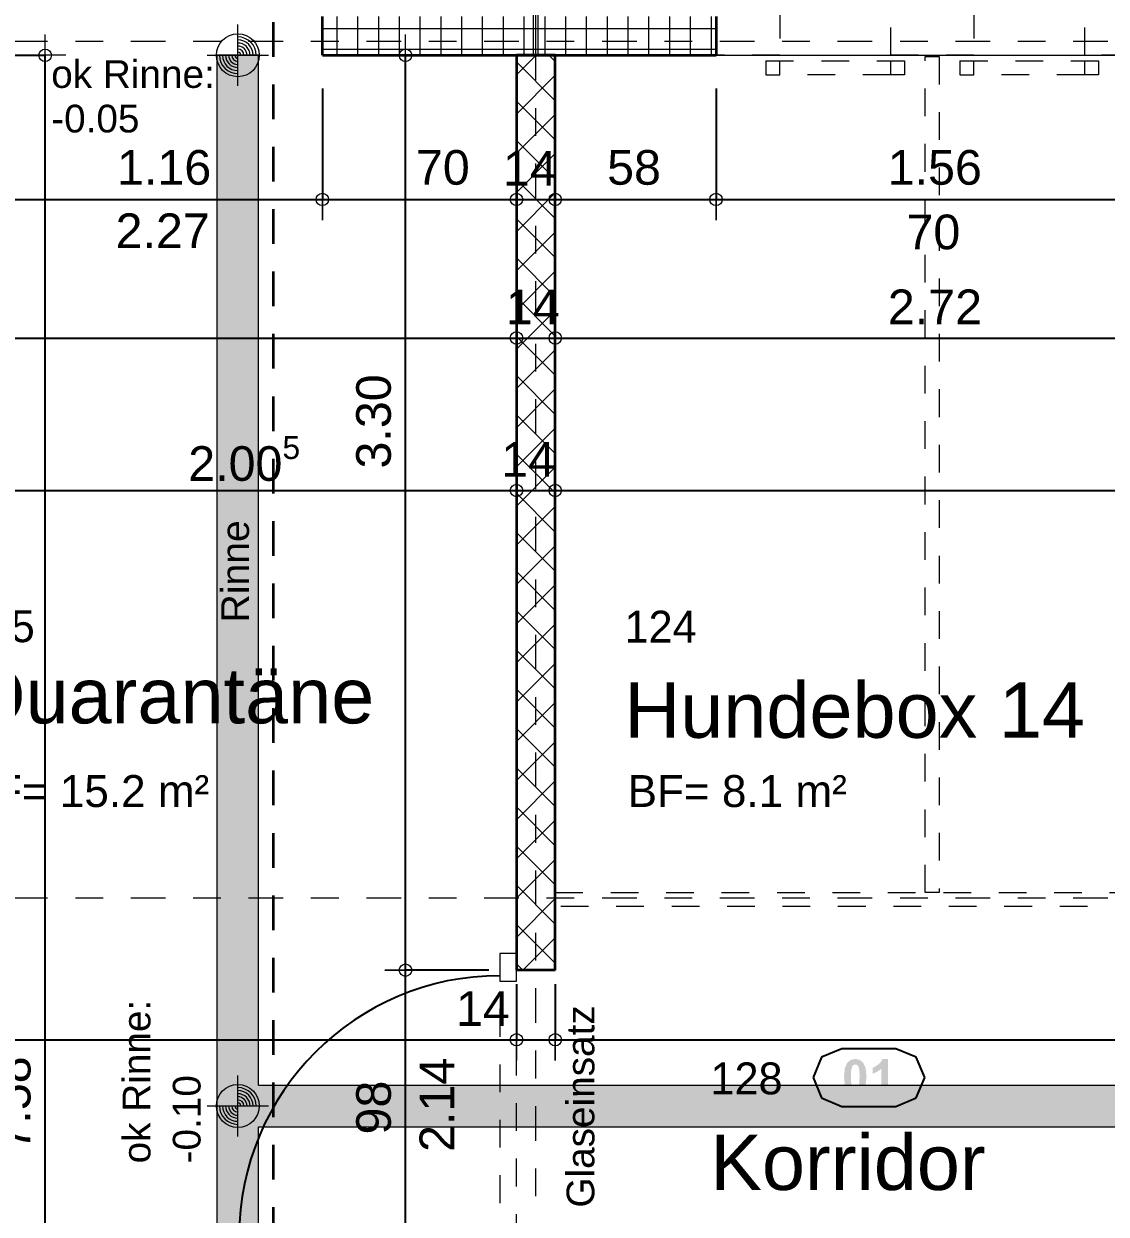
# Model space of a CAD drawing. Header units: metres. Extents: x -117 to -12, y 122 to 163.
# Drawn here: x -73.43 to -69.526, y 139.198 to 143.491 of the extents above; entities that cross this region are included whole.
import ezdxf

# ---------------------------------------------------------------- set-up
doc = ezdxf.new("R2010")
doc.units = ezdxf.units.M
doc.header["$PDMODE"] = 65
for name, pattern in [('AUSGEZOGEN', [0]), ('GETRENNT2_S10', [0.255, 0.125, -0.065, 0, -0.065]), ('PUNKT2_S9', [0.175, 0.075, -0.05, 0, -0.05]), ('STRICHLINIE2_S3', [0.125, 0.075, -0.05]), ('STRICHLINIE_S4', [0.165, 0.125, -0.04]), ('VERDECKT2_S2', [0.09, 0.05, -0.04])]:
    doc.linetypes.add(name, pattern=pattern)
doc.layers.add('XR$1$_3808', color=7, linetype='Continuous')
for name, color, linetype, lineweight in [('XR$1$Bauachsen_grob', 7, 'GETRENNT2_S10', 13), ('XR$1$Bauherr', 203, 'VERDECKT2_S2', 13), ('XR$1$Beton_verdeckt_vorne', 7, 'STRICHLINIE2_S3', 13), ('XR$1$Fensterbruestung', 7, 'AUSGEZOGEN', 25), ('XR$1$Fuellflaeche', 7, 'AUSGEZOGEN', 13), ('XR$1$Hilfskonstruktion', 5, 'VERDECKT2_S2', 13), ('XR$1$Raumbezeichnung', 7, 'AUSGEZOGEN', 18), ('XR$1$Sanitaer_Allgemein_HK', 5, 'VERDECKT2_S2', 25), ('XR$1$Sanitaer_Text', 250, 'AUSGEZOGEN', 18), ('XR$1$Schnittbegrenzung', 7, 'AUSGEZOGEN', 13), ('XR$1$Text_Koten', 7, 'AUSGEZOGEN', 25), ('XR$1$Text_Werkplan_Ausfuehrung', 7, 'AUSGEZOGEN', 25), ('XR$1$Tuerblatt', 7, 'AUSGEZOGEN', 18), ('XR$1$Wand_Beton_bewehrt', 7, 'AUSGEZOGEN', 35), ('XR$1$Wand_Fertigelement', 7, 'AUSGEZOGEN', 35), ('XR$1$Werkplan-_Ausfuehrungsmasse', 7, 'AUSGEZOGEN', 13)]:
    doc.layers.add(name, color=color, linetype=linetype, lineweight=lineweight)
doc.styles.add('ARIAL', font='ARIAL.TTF')
doc.dimstyles.new('_DIMSTYLE_10', dxfattribs={"dimtxt": 0.125, "dimasz": 0.15, "dimexe": 0, "dimexo": 0, "dimgap": 0.0625, "dimtad": 2, "dimdec": 1, "dimlfac": 100, "dimrnd": 0.5, "dimzin": 4, "dimdsep": 46, "dimtxsty": 'ARIAL', "dimblk1": 'ALL_ML_KREIS', "dimblk2": 'ALL_ML_KREIS', "dimsah": 1, "dimcen": 0, "dimclrd": 256, "dimclre": 256, "dimclrt": 256, "dimadec": 0, "dimazin": 0, "dimtfac": 1, "dimtdec": 0, "dimtix": 1, "dimtmove": 2, "dimatfit": 3, "dimfxl": 0, "dimtvp": 1.2, "dimtzin": 0, "dimlwd": 0, "dimlwe": -1, "dimarcsym": 0})
doc.dimstyles.new('_DIMSTYLE_11', dxfattribs={"dimtxt": 0.125, "dimasz": 0.15, "dimexe": 0, "dimexo": 0, "dimgap": 0.0625, "dimtad": 2, "dimdec": 3, "dimrnd": 0.005, "dimzin": 4, "dimdsep": 46, "dimtxsty": 'ARIAL', "dimblk1": 'ALL_ML_KREIS', "dimblk2": 'ALL_ML_KREIS', "dimsah": 1, "dimcen": 0, "dimclrd": 256, "dimclre": 256, "dimclrt": 256, "dimadec": 0, "dimazin": 0, "dimtfac": 1, "dimtdec": 0, "dimtix": 1, "dimtmove": 2, "dimatfit": 3, "dimfxl": 0, "dimtzin": 0, "dimlwd": 0, "dimlwe": -1, "dimarcsym": 0})
doc.dimstyles.new('_DIMSTYLE_12', dxfattribs={"dimtxt": 0.125, "dimasz": 0.15, "dimexe": 0, "dimexo": 0, "dimgap": 0.0625, "dimtad": 2, "dimrnd": 0.005, "dimzin": 4, "dimdsep": 46, "dimtxsty": 'ARIAL', "dimblk1": 'ALL_ML_KREIS', "dimblk2": 'ALL_ML_KREIS', "dimsah": 1, "dimcen": 0, "dimclrd": 256, "dimclre": 256, "dimclrt": 256, "dimadec": 0, "dimazin": 0, "dimtfac": 1, "dimtdec": 0, "dimtix": 1, "dimtmove": 2, "dimatfit": 3, "dimfxl": 0, "dimtzin": 0, "dimlwd": 0, "dimlwe": -1, "dimarcsym": 0})
doc.dimstyles.new('_DIMSTYLE_14', dxfattribs={"dimtxt": 0.125, "dimasz": 0.15, "dimexe": 0, "dimexo": 0, "dimgap": 0.0625, "dimtad": 2, "dimdec": 1, "dimlfac": 100, "dimrnd": 0.5, "dimzin": 4, "dimdsep": 46, "dimtxsty": 'ARIAL', "dimblk1": 'ALL_ML_KREIS', "dimblk2": 'ALL_ML_KREIS', "dimsah": 1, "dimcen": 0, "dimclrd": 256, "dimclre": 256, "dimclrt": 256, "dimadec": 0, "dimazin": 0, "dimtfac": 1, "dimtdec": 0, "dimtix": 1, "dimtmove": 2, "dimatfit": 3, "dimfxl": 0, "dimtzin": 0, "dimlwd": 0, "dimlwe": -1, "dimarcsym": 0})
doc.dimstyles.new('_DIMSTYLE_7', dxfattribs={"dimtxt": 0.125, "dimasz": 0.15, "dimexe": 0, "dimexo": 0, "dimgap": 0.0625, "dimtad": 2, "dimrnd": 0.005, "dimzin": 4, "dimdsep": 46, "dimtxsty": 'ARIAL', "dimblk1": 'ALL_ML_KREIS', "dimblk2": 'ALL_ML_KREIS', "dimsah": 1, "dimcen": 0, "dimclrd": 256, "dimclre": 256, "dimclrt": 256, "dimadec": 0, "dimazin": 0, "dimtfac": 1, "dimtdec": 0, "dimtix": 1, "dimtmove": 2, "dimatfit": 3, "dimfxl": 0, "dimtzin": 0, "dimlwd": 0, "dimlwe": -1, "dimarcsym": 0})

# ---------------------------------------------------------------- blocks, each defined once
blk = doc.blocks.new('NSY154')
at = {"color": 0, "linetype": 'ByBlock', "lineweight": -2}
for p, q in [((0, -0.0375), (0, 0.0375)), ((0, -0.0263), (0, 0.0263)), ((-0.0375, 0), (0.0375, 0)), ((-0.0262, 0), (0.0263, 0))]:
    blk.add_line(p, q, dxfattribs=at)
blk.add_circle((0, 0), 0.0263, dxfattribs=at)
for radius, start, end in [(0.0225, 0, 90), (0.0188, 0, 90), (0.015, 0, 90), (0.0225, 180, 270), (0.0188, 180, 270), (0.015, 180, 270), (0.0113, 180, 270), (0.0075, 180, 270), (0.00375, 180, 270), (0.0113, 0, 90), (0.0075, 0, 90), (0.00375, 0, 90)]:
    blk.add_arc((0, 0), radius, start, end, dxfattribs=at)
blk = doc.blocks.new('COMPLEXOBJECT_11')
at = {"layer": 'XR$1$Bauherr'}
for p, q in [((-70.7531, 143.358), (-70.2531, 143.358)), ((-70.7531, 143.358), (-70.7531, 143.308)), ((-70.7031, 143.308), (-70.7031, 143.358)), ((-70.3031, 143.308), (-70.3031, 143.358)), ((-70.2531, 143.358), (-70.2531, 143.308)), ((-70.0531, 143.358), (-69.5531, 143.358)), ((-70.0531, 143.358), (-70.0531, 143.308)), ((-70.0031, 143.308), (-70.0031, 143.358)), ((-69.6031, 143.308), (-69.6031, 143.358)), ((-69.5531, 143.358), (-69.5531, 143.308)), ((-70.7531, 143.308), (-70.7031, 143.308)), ((-70.3031, 143.308), (-70.7031, 143.308)), ((-70.2531, 143.308), (-70.3031, 143.308)), ((-70.0531, 143.308), (-70.0031, 143.308)), ((-69.6031, 143.308), (-70.0031, 143.308)), ((-69.5531, 143.308), (-69.6031, 143.308))]:
    blk.add_line(p, q, dxfattribs=at)
blk = doc.blocks.new('ALL_ML_KREIS')
at = {"color": 0, "linetype": 'ByBlock', "lineweight": -2}
for p, q in [((0, -0.5), (0, 0.5)), ((-1, 0), (0.5, 0))]:
    blk.add_line(p, q, dxfattribs=at)
blk.add_circle((0, 0), 0.15, dxfattribs=at)
blk = doc.blocks.new('*D36')
at = {"layer": 'DEFPOINTS'}
for p in [(-73.5131, 143.378), (-73.5131, 135.798), (-73.3531, 135.798)]:
    blk.add_point(p, dxfattribs=at)
at = {"layer": 'XR$1$Werkplan-_Ausfuehrungsmasse', "lineweight": -2}
for p, q in [((-73.4731, 143.378), (-73.3531, 143.378)), ((-73.3531, 135.798), (-73.3531, 143.378)), ((-73.4631, 135.798), (-73.3531, 135.798))]:
    blk.add_line(p, q, dxfattribs=at)
at = {"layer": 'XR$1$Werkplan-_Ausfuehrungsmasse', "xscale": 0.15, "yscale": 0.15, "zscale": 0.15}
for p, rotation in [((-73.3531, 143.378), 90), ((-73.3531, 135.798), 270)]:
    blk.add_blockref('ALL_ML_KREIS', p, dxfattribs=dict(at, rotation=rotation))
at = {"layer": 'XR$1$Werkplan-_Ausfuehrungsmasse', "insert": (-73.4677, 139.597), "char_height": 0.125, "width": 0.5, "attachment_point": 5, "rotation": 90, "style": 'ARIAL'}
blk.add_mtext('\\A1;{\\A1;{7.58\\H0.082500;\\S^ ;}}', dxfattribs=at)
blk = doc.blocks.new('*D160')
at = {"layer": 'DEFPOINTS'}
for p in [(-71.6531, 140.078), (-72.0531, 139.098), (-71.6531, 139.098)]:
    blk.add_point(p, dxfattribs=at)
at = {"layer": 'XR$1$Werkplan-_Ausfuehrungsmasse', "lineweight": -2}
for p, q in [((-71.7531, 140.078), (-72.0531, 140.078)), ((-72.0531, 139.098), (-72.0531, 140.078)), ((-71.7531, 139.098), (-72.0531, 139.098))]:
    blk.add_line(p, q, dxfattribs=at)
at = {"layer": 'XR$1$Werkplan-_Ausfuehrungsmasse', "xscale": 0.15, "yscale": 0.15, "zscale": 0.15}
for p, rotation in [((-72.0531, 140.078), 90), ((-72.0531, 139.098), 270)]:
    blk.add_blockref('ALL_ML_KREIS', p, dxfattribs=dict(at, rotation=rotation))
at = {"layer": 'XR$1$Werkplan-_Ausfuehrungsmasse', "insert": (-72.0026, 139.4223), "char_height": 0.125, "width": 0.00625, "attachment_point": 1, "rotation": 90, "line_spacing_factor": 0.60241, "style": 'ARIAL'}
blk.add_mtext('\\A1;{2.14\\H0.082500;\\S^ ;}', dxfattribs=at)
at = {"layer": 'XR$1$Werkplan-_Ausfuehrungsmasse', "insert": (-72.1677, 139.5823), "char_height": 0.125, "width": 0.5, "attachment_point": 5, "rotation": 90, "style": 'ARIAL'}
blk.add_mtext('\\A1;{\\A1;{98\\H0.082500;\\S^ ;}}', dxfattribs=at)
blk = doc.blocks.new('*D161')
at = {"layer": 'DEFPOINTS'}
for p in [(-71.6531, 143.378), (-72.0531, 140.078), (-71.6531, 140.078)]:
    blk.add_point(p, dxfattribs=at)
at = {"layer": 'XR$1$Werkplan-_Ausfuehrungsmasse', "lineweight": -2}
for p, q in [((-72.0531, 143.378), (-72.0531, 143.378)), ((-72.0531, 140.078), (-72.0531, 143.378)), ((-71.7531, 140.078), (-72.0531, 140.078))]:
    blk.add_line(p, q, dxfattribs=at)
at = {"layer": 'XR$1$Werkplan-_Ausfuehrungsmasse', "xscale": 0.15, "yscale": 0.15, "zscale": 0.15}
for p, rotation in [((-72.0531, 143.378), 90), ((-72.0531, 140.078), 270)]:
    blk.add_blockref('ALL_ML_KREIS', p, dxfattribs=dict(at, rotation=rotation))
at = {"layer": 'XR$1$Werkplan-_Ausfuehrungsmasse', "insert": (-72.1678, 142.0573), "char_height": 0.125, "width": 0.5, "attachment_point": 5, "rotation": 90, "style": 'ARIAL'}
blk.add_mtext('\\A1;{\\A1;{3.30\\H0.082500;\\S^ ;}}', dxfattribs=at)
blk = doc.blocks.new('*D179')
at = {"layer": 'DEFPOINTS'}
for p in [(-71.6531, 143.378), (-73.6606, 141.808), (-73.6606, 140.408)]:
    blk.add_point(p, dxfattribs=at)
at = {"layer": 'XR$1$Werkplan-_Ausfuehrungsmasse', "lineweight": -2}
for p, q in [((-71.6531, 142.258), (-71.6531, 141.808)), ((-73.6606, 140.558), (-73.6606, 141.808)), ((-73.6606, 141.808), (-71.6531, 141.808))]:
    blk.add_line(p, q, dxfattribs=at)
at = {"layer": 'XR$1$Werkplan-_Ausfuehrungsmasse', "xscale": 0.15, "yscale": 0.15, "zscale": 0.15, "rotation": 180}
blk.add_blockref('ALL_ML_KREIS', (-73.6606, 141.808), dxfattribs=at)
at = {"layer": 'XR$1$Werkplan-_Ausfuehrungsmasse', "xscale": 0.15, "yscale": 0.15, "zscale": 0.15}
blk.add_blockref('ALL_ML_KREIS', (-71.6531, 141.808), dxfattribs=at)
at = {"layer": 'XR$1$Werkplan-_Ausfuehrungsmasse', "insert": (-72.6351, 141.9227), "char_height": 0.125, "width": 0.625, "attachment_point": 5, "style": 'ARIAL'}
blk.add_mtext('\\A1;{\\A1;{2.00\\H0.082500;\\S5^ ;}}', dxfattribs=at)
blk = doc.blocks.new('*D180')
at = {"layer": 'DEFPOINTS'}
for p in [(-71.6531, 143.378), (-71.6531, 141.808), (-71.5131, 140.078)]:
    blk.add_point(p, dxfattribs=at)
at = {"layer": 'XR$1$Werkplan-_Ausfuehrungsmasse', "lineweight": -2}
for p, q in [((-71.6531, 142.258), (-71.6531, 141.808)), ((-71.6531, 141.808), (-71.5131, 141.808)), ((-71.5131, 141.7671), (-71.5131, 141.808))]:
    blk.add_line(p, q, dxfattribs=at)
at = {"layer": 'XR$1$Werkplan-_Ausfuehrungsmasse', "xscale": 0.15, "yscale": 0.15, "zscale": 0.15, "rotation": 180}
blk.add_blockref('ALL_ML_KREIS', (-71.6531, 141.808), dxfattribs=at)
at = {"layer": 'XR$1$Werkplan-_Ausfuehrungsmasse', "xscale": 0.15, "yscale": 0.15, "zscale": 0.15}
blk.add_blockref('ALL_ML_KREIS', (-71.5131, 141.808), dxfattribs=at)
at = {"layer": 'XR$1$Werkplan-_Ausfuehrungsmasse', "insert": (-71.611, 141.9205), "char_height": 0.125, "width": 0.5, "attachment_point": 5, "style": 'ARIAL'}
blk.add_mtext('\\A1;{\\A1;{14\\H0.082500;\\S^ ;}}', dxfattribs=at)
blk = doc.blocks.new('*D181')
at = {"layer": 'DEFPOINTS'}
for p in [(-71.5131, 141.808), (-71.5131, 140.078), (-60.2131, 140.078)]:
    blk.add_point(p, dxfattribs=at)
at = {"layer": 'XR$1$Werkplan-_Ausfuehrungsmasse', "lineweight": -2}
for p, q in [((-71.5131, 141.7671), (-71.5131, 141.808)), ((-71.5131, 141.808), (-60.2131, 141.808)), ((-60.2131, 141.808), (-60.2131, 141.808))]:
    blk.add_line(p, q, dxfattribs=at)
at = {"layer": 'XR$1$Werkplan-_Ausfuehrungsmasse', "xscale": 0.15, "yscale": 0.15, "zscale": 0.15, "rotation": 180}
blk.add_blockref('ALL_ML_KREIS', (-71.5131, 141.808), dxfattribs=at)
at = {"layer": 'XR$1$Werkplan-_Ausfuehrungsmasse', "xscale": 0.15, "yscale": 0.15, "zscale": 0.15}
blk.add_blockref('ALL_ML_KREIS', (-60.2131, 141.808), dxfattribs=at)
at = {"layer": 'XR$1$Werkplan-_Ausfuehrungsmasse', "insert": (-65.4687, 141.9228), "char_height": 0.125, "width": 0.625, "attachment_point": 5, "style": 'ARIAL'}
blk.add_mtext('\\A1;{\\A1;{11.30\\H0.082500;\\S^ ;}}', dxfattribs=at)
blk = doc.blocks.new('COMPLEXOBJECT_16')
at = {"layer": 'XR$1$Beton_verdeckt_vorne'}
for p, q in [((-70.7031, 143.738), (-70.7031, 143.378)), ((-70.3031, 143.378), (-70.3031, 143.738)), ((-70.0031, 143.738), (-70.0031, 143.378)), ((-69.6031, 143.378), (-69.6031, 143.738)), ((-72.3531, 143.658), (-72.3531, 143.378)), ((-70.7031, 143.378), (-72.3531, 143.378)), ((-70.0031, 143.378), (-70.3031, 143.378)), ((-67.8431, 143.378), (-69.6031, 143.378))]:
    blk.add_line(p, q, dxfattribs=at)
blk = doc.blocks.new('COMPLEXOBJECT_18')
at = {"layer": 'XR$1$Bauherr'}
for p, q in [((-70.1781, 143.373), (-70.1281, 143.373)), ((-70.1781, 140.358), (-70.1781, 143.373)), ((-70.1281, 143.373), (-70.1281, 140.358)), ((-71.5131, 140.358), (-68.7931, 140.358)), ((-71.5131, 140.308), (-71.5131, 140.358)), ((-70.1281, 140.358), (-70.1781, 140.358)), ((-68.7931, 140.308), (-71.5131, 140.308))]:
    blk.add_line(p, q, dxfattribs=at)
blk = doc.blocks.new('*D305')
at = {"layer": 'DEFPOINTS'}
for p in [(-76.6906, 143.378), (-71.6531, 143.378), (-76.6906, 142.358)]:
    blk.add_point(p, dxfattribs=at)
at = {"layer": 'XR$1$Werkplan-_Ausfuehrungsmasse', "lineweight": -2}
for p, q in [((-76.6906, 142.758), (-76.6906, 142.358)), ((-71.6531, 142.758), (-71.6531, 142.358)), ((-76.6906, 142.358), (-71.6531, 142.358))]:
    blk.add_line(p, q, dxfattribs=at)
at = {"layer": 'XR$1$Werkplan-_Ausfuehrungsmasse', "xscale": 0.15, "yscale": 0.15, "zscale": 0.15, "rotation": 180}
blk.add_blockref('ALL_ML_KREIS', (-76.6906, 142.358), dxfattribs=at)
at = {"layer": 'XR$1$Werkplan-_Ausfuehrungsmasse', "xscale": 0.15, "yscale": 0.15, "zscale": 0.15}
blk.add_blockref('ALL_ML_KREIS', (-71.6531, 142.358), dxfattribs=at)
at = {"layer": 'XR$1$Werkplan-_Ausfuehrungsmasse', "insert": (-74.2401, 142.4728), "char_height": 0.125, "width": 0.625, "attachment_point": 5, "style": 'ARIAL'}
blk.add_mtext('\\A1;{\\A1;{5.03\\H0.082500;\\S5^ ;}}', dxfattribs=at)
blk = doc.blocks.new('*D306')
at = {"layer": 'DEFPOINTS'}
for p in [(-71.6531, 143.378), (-71.5131, 143.358), (-71.6531, 142.358)]:
    blk.add_point(p, dxfattribs=at)
at = {"layer": 'XR$1$Werkplan-_Ausfuehrungsmasse', "lineweight": -2}
for p, q in [((-71.6531, 142.758), (-71.6531, 142.358)), ((-71.5131, 142.758), (-71.5131, 142.358)), ((-71.6531, 142.358), (-71.5131, 142.358))]:
    blk.add_line(p, q, dxfattribs=at)
at = {"layer": 'XR$1$Werkplan-_Ausfuehrungsmasse', "xscale": 0.15, "yscale": 0.15, "zscale": 0.15, "rotation": 180}
blk.add_blockref('ALL_ML_KREIS', (-71.6531, 142.358), dxfattribs=at)
at = {"layer": 'XR$1$Werkplan-_Ausfuehrungsmasse', "xscale": 0.15, "yscale": 0.15, "zscale": 0.15}
blk.add_blockref('ALL_ML_KREIS', (-71.5131, 142.358), dxfattribs=at)
at = {"layer": 'XR$1$Werkplan-_Ausfuehrungsmasse', "insert": (-71.5939, 142.4705), "char_height": 0.125, "width": 0.5, "attachment_point": 5, "style": 'ARIAL'}
blk.add_mtext('\\A1;{\\A1;{14\\H0.082500;\\S^ ;}}', dxfattribs=at)
blk = doc.blocks.new('*D307')
at = {"layer": 'DEFPOINTS'}
for p in [(-71.5131, 143.358), (-68.7931, 143.358), (-71.5131, 142.358)]:
    blk.add_point(p, dxfattribs=at)
at = {"layer": 'XR$1$Werkplan-_Ausfuehrungsmasse', "lineweight": -2}
for p, q in [((-71.5131, 142.758), (-71.5131, 142.358)), ((-68.7931, 142.758), (-68.7931, 142.358)), ((-71.5131, 142.358), (-68.7931, 142.358))]:
    blk.add_line(p, q, dxfattribs=at)
at = {"layer": 'XR$1$Werkplan-_Ausfuehrungsmasse', "xscale": 0.15, "yscale": 0.15, "zscale": 0.15, "rotation": 180}
blk.add_blockref('ALL_ML_KREIS', (-71.5131, 142.358), dxfattribs=at)
at = {"layer": 'XR$1$Werkplan-_Ausfuehrungsmasse', "xscale": 0.15, "yscale": 0.15, "zscale": 0.15}
blk.add_blockref('ALL_ML_KREIS', (-68.7931, 142.358), dxfattribs=at)
at = {"layer": 'XR$1$Werkplan-_Ausfuehrungsmasse', "insert": (-70.1434, 142.4705), "char_height": 0.125, "width": 0.5, "attachment_point": 5, "style": 'ARIAL'}
blk.add_mtext('\\A1;{\\A1;{2.72\\H0.082500;\\S^ ;}}', dxfattribs=at)
blk = doc.blocks.new('*D356')
at = {"layer": 'DEFPOINTS'}
for p in [(-73.5131, 143.378), (-72.3531, 143.378), (-73.5131, 142.858)]:
    blk.add_point(p, dxfattribs=at)
at = {"layer": 'XR$1$Werkplan-_Ausfuehrungsmasse', "lineweight": -2}
for p, q in [((-73.5131, 143.258), (-73.5131, 142.858)), ((-72.3531, 143.258), (-72.3531, 142.858)), ((-73.5131, 142.858), (-72.3531, 142.858))]:
    blk.add_line(p, q, dxfattribs=at)
at = {"layer": 'XR$1$Werkplan-_Ausfuehrungsmasse', "xscale": 0.15, "yscale": 0.15, "zscale": 0.15, "rotation": 180}
blk.add_blockref('ALL_ML_KREIS', (-73.5131, 142.858), dxfattribs=at)
at = {"layer": 'XR$1$Werkplan-_Ausfuehrungsmasse', "xscale": 0.15, "yscale": 0.15, "zscale": 0.15}
blk.add_blockref('ALL_ML_KREIS', (-72.3531, 142.858), dxfattribs=at)
at = {"layer": 'XR$1$Werkplan-_Ausfuehrungsmasse', "insert": (-72.924, 142.9727), "char_height": 0.125, "width": 0.5, "attachment_point": 5, "style": 'ARIAL'}
blk.add_mtext('\\A1;{\\A1;{1.16\\H0.082500;\\S^ ;}}', dxfattribs=at)
at = {"layer": 'XR$1$Werkplan-_Ausfuehrungsmasse', "insert": (-73.0991, 142.8075), "char_height": 0.125, "width": 0.00625, "attachment_point": 1, "line_spacing_factor": 0.60241, "style": 'ARIAL'}
blk.add_mtext('\\A1;{2.27\\H0.082500;\\S^ ;}', dxfattribs=at)
blk = doc.blocks.new('*D357')
at = {"layer": 'DEFPOINTS'}
for p in [(-72.3531, 143.378), (-71.6531, 143.378), (-72.3531, 142.858)]:
    blk.add_point(p, dxfattribs=at)
at = {"layer": 'XR$1$Werkplan-_Ausfuehrungsmasse', "lineweight": -2}
for p, q in [((-72.3531, 143.258), (-72.3531, 142.858)), ((-71.6531, 143.258), (-71.6531, 142.858)), ((-72.3531, 142.858), (-71.6531, 142.858))]:
    blk.add_line(p, q, dxfattribs=at)
at = {"layer": 'XR$1$Werkplan-_Ausfuehrungsmasse', "xscale": 0.15, "yscale": 0.15, "zscale": 0.15, "rotation": 180}
blk.add_blockref('ALL_ML_KREIS', (-72.3531, 142.858), dxfattribs=at)
at = {"layer": 'XR$1$Werkplan-_Ausfuehrungsmasse', "xscale": 0.15, "yscale": 0.15, "zscale": 0.15}
blk.add_blockref('ALL_ML_KREIS', (-71.6531, 142.858), dxfattribs=at)
at = {"layer": 'XR$1$Werkplan-_Ausfuehrungsmasse', "insert": (-71.9186, 142.9727), "char_height": 0.125, "width": 0.5, "attachment_point": 5, "style": 'ARIAL'}
blk.add_mtext('\\A1;{\\A1;{70\\H0.082500;\\S^ ;}}', dxfattribs=at)
blk = doc.blocks.new('*D358')
at = {"layer": 'DEFPOINTS'}
for p in [(-71.6531, 143.378), (-71.5131, 143.358), (-71.6531, 142.858)]:
    blk.add_point(p, dxfattribs=at)
at = {"layer": 'XR$1$Werkplan-_Ausfuehrungsmasse', "lineweight": -2}
for p, q in [((-71.6531, 143.258), (-71.6531, 142.858)), ((-71.5131, 143.258), (-71.5131, 142.858)), ((-71.6531, 142.858), (-71.5131, 142.858))]:
    blk.add_line(p, q, dxfattribs=at)
at = {"layer": 'XR$1$Werkplan-_Ausfuehrungsmasse', "xscale": 0.15, "yscale": 0.15, "zscale": 0.15, "rotation": 180}
blk.add_blockref('ALL_ML_KREIS', (-71.6531, 142.858), dxfattribs=at)
at = {"layer": 'XR$1$Werkplan-_Ausfuehrungsmasse', "xscale": 0.15, "yscale": 0.15, "zscale": 0.15}
blk.add_blockref('ALL_ML_KREIS', (-71.5131, 142.858), dxfattribs=at)
at = {"layer": 'XR$1$Werkplan-_Ausfuehrungsmasse', "insert": (-71.6047, 142.9705), "char_height": 0.125, "width": 0.5, "attachment_point": 5, "style": 'ARIAL'}
blk.add_mtext('\\A1;{\\A1;{14\\H0.082500;\\S^ ;}}', dxfattribs=at)
blk = doc.blocks.new('*D359')
at = {"layer": 'DEFPOINTS'}
for p in [(-71.5131, 143.358), (-70.9331, 143.358), (-71.5131, 142.858)]:
    blk.add_point(p, dxfattribs=at)
at = {"layer": 'XR$1$Werkplan-_Ausfuehrungsmasse', "lineweight": -2}
for p, q in [((-71.5131, 143.258), (-71.5131, 142.858)), ((-70.9331, 143.258), (-70.9331, 142.858)), ((-71.5131, 142.858), (-70.9331, 142.858))]:
    blk.add_line(p, q, dxfattribs=at)
at = {"layer": 'XR$1$Werkplan-_Ausfuehrungsmasse', "xscale": 0.15, "yscale": 0.15, "zscale": 0.15, "rotation": 180}
blk.add_blockref('ALL_ML_KREIS', (-71.5131, 142.858), dxfattribs=at)
at = {"layer": 'XR$1$Werkplan-_Ausfuehrungsmasse', "xscale": 0.15, "yscale": 0.15, "zscale": 0.15}
blk.add_blockref('ALL_ML_KREIS', (-70.9331, 142.858), dxfattribs=at)
at = {"layer": 'XR$1$Werkplan-_Ausfuehrungsmasse', "insert": (-71.2289, 142.9727), "char_height": 0.125, "width": 0.5, "attachment_point": 5, "style": 'ARIAL'}
blk.add_mtext('\\A1;{\\A1;{58\\H0.082500;\\S^ ;}}', dxfattribs=at)
blk = doc.blocks.new('*D360')
at = {"layer": 'DEFPOINTS'}
for p in [(-70.9331, 143.358), (-69.3731, 143.358), (-70.9331, 142.858)]:
    blk.add_point(p, dxfattribs=at)
at = {"layer": 'XR$1$Werkplan-_Ausfuehrungsmasse', "lineweight": -2}
for p, q in [((-70.9331, 143.258), (-70.9331, 142.858)), ((-69.3731, 143.258), (-69.3731, 142.858)), ((-70.9331, 142.858), (-69.3731, 142.858))]:
    blk.add_line(p, q, dxfattribs=at)
at = {"layer": 'XR$1$Werkplan-_Ausfuehrungsmasse', "xscale": 0.15, "yscale": 0.15, "zscale": 0.15, "rotation": 180}
blk.add_blockref('ALL_ML_KREIS', (-70.9331, 142.858), dxfattribs=at)
at = {"layer": 'XR$1$Werkplan-_Ausfuehrungsmasse', "xscale": 0.15, "yscale": 0.15, "zscale": 0.15}
blk.add_blockref('ALL_ML_KREIS', (-69.3731, 142.858), dxfattribs=at)
at = {"layer": 'XR$1$Werkplan-_Ausfuehrungsmasse', "insert": (-70.144, 142.9727), "char_height": 0.125, "width": 0.5, "attachment_point": 5, "style": 'ARIAL'}
blk.add_mtext('\\A1;{\\A1;{1.56\\H0.082500;\\S^ ;}}', dxfattribs=at)
at = {"layer": 'XR$1$Werkplan-_Ausfuehrungsmasse', "insert": (-70.2461, 142.8033), "char_height": 0.125, "width": 0.00625, "attachment_point": 1, "line_spacing_factor": 0.60241, "style": 'ARIAL'}
blk.add_mtext('\\A1;{70\\H0.082500;\\S^ ;}', dxfattribs=at)
blk = doc.blocks.new('COMPLEXOBJECT_20')
at = {"layer": 'XR$1$Bauachsen_grob', "color": 8}
for p, q in [((-71.5831, 126.7126), (-71.5831, 153.848)), ((-14.2693, 143.428), (-86.2481, 143.428)), ((-14.2693, 140.338), (-86.2481, 140.338))]:
    blk.add_line(p, q, dxfattribs=at)
blk = doc.blocks.new('Tür_2_$F2')
at = {"layer": 'XR$1$_3808', "color": 7, "linetype": 'AUSGEZOGEN', "lineweight": -3}
blk.add_line((0.08, 0.06), (0.08, 1), dxfattribs=at)
at = {"layer": 'XR$1$_3808', "color": 7, "linetype": 'AUSGEZOGEN', "lineweight": 13}
for points in [[(0, 0), (0.1, 0), (0.1, 0.06), (0, 0.06), (0, 0)], [(1, 0), (1.1, 0), (1.1, 0.06), (1, 0.06), (1, 0)]]:
    blk.add_lwpolyline(points, close=True, dxfattribs=at)
at = {"layer": 'XR$1$_3808', "color": 7, "linetype": 'AUSGEZOGEN', "lineweight": -3}
blk.add_arc((0.08, 0.06), 0.94, 0, 90, dxfattribs=at)
blk = doc.blocks.new('COMPLEXOBJECT_35')
at = {"layer": 'XR$1$Schnittbegrenzung', "color": 12, "linetype": 'STRICHLINIE_S4', "lineweight": 35}
blk.add_line((-72.5305, 155.4226), (-72.5305, 124.692), dxfattribs=at)
blk = doc.blocks.new('*D933')
at = {"layer": 'DEFPOINTS'}
for p in [(-76.7306, 140.268), (-71.6531, 140.078), (-76.7306, 139.8269)]:
    blk.add_point(p, dxfattribs=at)
at = {"layer": 'XR$1$Werkplan-_Ausfuehrungsmasse', "lineweight": -2}
for p, q in [((-76.7306, 140.0269), (-76.7306, 139.8269)), ((-71.6531, 140.0269), (-71.6531, 139.8269)), ((-76.7306, 139.8269), (-71.6531, 139.8269))]:
    blk.add_line(p, q, dxfattribs=at)
at = {"layer": 'XR$1$Werkplan-_Ausfuehrungsmasse', "xscale": 0.15, "yscale": 0.15, "zscale": 0.15, "rotation": 180}
blk.add_blockref('ALL_ML_KREIS', (-76.7306, 139.8269), dxfattribs=at)
at = {"layer": 'XR$1$Werkplan-_Ausfuehrungsmasse', "xscale": 0.15, "yscale": 0.15, "zscale": 0.15}
blk.add_blockref('ALL_ML_KREIS', (-71.6531, 139.8269), dxfattribs=at)
at = {"layer": 'XR$1$Werkplan-_Ausfuehrungsmasse', "insert": (-74.3301, 139.9415), "char_height": 0.125, "width": 0.625, "attachment_point": 5, "style": 'ARIAL'}
blk.add_mtext('\\A1;{\\A1;{5.07\\H0.082500;\\S5^ ;}}', dxfattribs=at)
blk = doc.blocks.new('*D934')
at = {"layer": 'DEFPOINTS'}
for p in [(-71.6531, 140.078), (-71.5131, 140.078), (-71.6531, 139.8269)]:
    blk.add_point(p, dxfattribs=at)
at = {"layer": 'XR$1$Werkplan-_Ausfuehrungsmasse', "lineweight": -2}
for p, q in [((-71.6531, 140.0269), (-71.6531, 139.8269)), ((-71.5131, 140.0269), (-71.5131, 139.8269)), ((-71.6531, 139.8269), (-71.5131, 139.8269))]:
    blk.add_line(p, q, dxfattribs=at)
at = {"layer": 'XR$1$Werkplan-_Ausfuehrungsmasse', "xscale": 0.15, "yscale": 0.15, "zscale": 0.15, "rotation": 180}
blk.add_blockref('ALL_ML_KREIS', (-71.6531, 139.8269), dxfattribs=at)
at = {"layer": 'XR$1$Werkplan-_Ausfuehrungsmasse', "xscale": 0.15, "yscale": 0.15, "zscale": 0.15}
blk.add_blockref('ALL_ML_KREIS', (-71.5131, 139.8269), dxfattribs=at)
at = {"layer": 'XR$1$Werkplan-_Ausfuehrungsmasse', "insert": (-71.7739, 139.9394), "char_height": 0.125, "width": 0.5, "attachment_point": 5, "style": 'ARIAL'}
blk.add_mtext('\\A1;{\\A1;{14\\H0.082500;\\S^ ;}}', dxfattribs=at)
blk = doc.blocks.new('*D935')
at = {"layer": 'DEFPOINTS'}
for p in [(-65.9381, 140.308), (-71.5131, 140.078), (-71.5131, 139.8269)]:
    blk.add_point(p, dxfattribs=at)
at = {"layer": 'XR$1$Werkplan-_Ausfuehrungsmasse', "lineweight": -2}
for p, q in [((-71.5131, 140.0269), (-71.5131, 139.8269)), ((-65.9381, 140.0269), (-65.9381, 139.8269)), ((-71.5131, 139.8269), (-65.9381, 139.8269))]:
    blk.add_line(p, q, dxfattribs=at)
at = {"layer": 'XR$1$Werkplan-_Ausfuehrungsmasse', "xscale": 0.15, "yscale": 0.15, "zscale": 0.15, "rotation": 180}
blk.add_blockref('ALL_ML_KREIS', (-71.5131, 139.8269), dxfattribs=at)
at = {"layer": 'XR$1$Werkplan-_Ausfuehrungsmasse', "xscale": 0.15, "yscale": 0.15, "zscale": 0.15}
blk.add_blockref('ALL_ML_KREIS', (-65.9381, 139.8269), dxfattribs=at)
at = {"layer": 'XR$1$Werkplan-_Ausfuehrungsmasse', "insert": (-68.7038, 139.9415), "char_height": 0.125, "width": 0.625, "attachment_point": 5, "style": 'ARIAL'}
blk.add_mtext('\\A1;{\\A1;{5.57\\H0.082500;\\S5^ ;}}', dxfattribs=at)

msp = doc.modelspace()

# ---------------------------------------------------------------- hatches: boundary and pattern name
at = {"layer": 'XR$1$Fuellflaeche', "linetype": 'AUSGEZOGEN', "lineweight": 200}
for points in [[(-72.7331, 143.378), (-72.7331, 135.798), (-72.5831, 135.798), (-72.5831, 143.378)], [(-72.5831, 139.663), (-72.5831, 139.513), (-31.4681, 139.513), (-31.4681, 139.663)]]:
    msp.add_hatch(color=255, dxfattribs=at).paths.add_polyline_path(points)
at = {"layer": 'XR$1$Text_Werkplan_Ausfuehrung'}
h = msp.add_hatch(color=55, dxfattribs=at)
h.paths.add_polyline_path([(-70.4308, 139.7576), (-70.4469, 139.7544), (-70.4591, 139.7448), (-70.4683, 139.7243), (-70.4714, 139.694), (-70.4686, 139.6635), (-70.4602, 139.644), (-70.4473, 139.6335), (-70.4308, 139.63), (-70.4146, 139.6332), (-70.4025, 139.6428), (-70.3933, 139.6633), (-70.3902, 139.6937), (-70.3932, 139.7242), (-70.4024, 139.7446), (-70.4146, 139.7543)])
h.paths.add_polyline_path([(-70.4349, 139.737), (-70.4308, 139.7376), (-70.4267, 139.737), (-70.4231, 139.7349), (-70.42, 139.7308), (-70.4175, 139.7239), (-70.4158, 139.7123), (-70.4152, 139.6937), (-70.4159, 139.675), (-70.4177, 139.6626), (-70.42, 139.6565), (-70.423, 139.6527), (-70.4267, 139.6506), (-70.4308, 139.6499), (-70.4349, 139.6506), (-70.4385, 139.6526), (-70.4416, 139.6567), (-70.4441, 139.6636), (-70.4458, 139.6752), (-70.4463, 139.6937), (-70.4457, 139.7125), (-70.4438, 139.725), (-70.4416, 139.731), (-70.4385, 139.7349)], flags=16)
msp.add_hatch(color=55, dxfattribs=at).paths.add_polyline_path([(-70.3128, 139.6321), (-70.3128, 139.7576), (-70.3323, 139.7576), (-70.3381, 139.7469), (-70.3474, 139.7376), (-70.358, 139.7304), (-70.3678, 139.7259), (-70.3678, 139.7042), (-70.3511, 139.7117), (-70.3368, 139.7224), (-70.3368, 139.6321)])
at = {"layer": 'XR$1$Wand_Beton_bewehrt', "lineweight": 13}
h = msp.add_hatch(dxfattribs=at)
h.set_pattern_fill('SCHRAFFUR_3', color=256, scale=0.05, style=0, pattern_type=2)
h.set_pattern_definition([(45, (0, 0), (-0.07071068, 0.07071068), []), (135, (0, 0), (-0.07071068, -0.07071068), [])])
h.paths.add_polyline_path([(-71.6531, 143.378), (-71.6531, 140.078), (-71.5131, 140.078), (-71.5131, 143.378)], flags=0)
at = {"layer": 'XR$1$Wand_Fertigelement', "lineweight": 13}
h = msp.add_hatch(dxfattribs=at)
h.set_pattern_fill('SCHRAFFUR_7', color=256, scale=0.05, style=0, pattern_type=2)
h.set_pattern_definition([(0, (0, 0), (0, 0.075), []), (90, (0, 0), (-0.075, 5e-18), [])])
h.paths.add_polyline_path([(-72.3531, 143.518), (-72.3531, 143.378), (-70.9331, 143.378), (-70.9331, 143.518)], flags=0)

# ---------------------------------------------------------------- linework, layer by layer
at = {"layer": 'XR$1$Fensterbruestung', "color": 7, "linetype": 'AUSGEZOGEN', "lineweight": 13}
msp.add_line((-70.9331, 143.378), (-69.3731, 143.378), dxfattribs=at)
at = {"layer": 'XR$1$Hilfskonstruktion', "color": 30, "linetype": 'AUSGEZOGEN', "lineweight": 13}
for p, q in [((-71.5911, 143.378), (-71.5911, 143.738)), ((-71.5831, 143.378), (-71.5831, 143.738)), ((-71.5751, 143.378), (-71.5751, 143.738))]:
    msp.add_line(p, q, dxfattribs=at)
at = {"layer": 'XR$1$Sanitaer_Allgemein_HK', "color": 7, "linetype": 'AUSGEZOGEN', "lineweight": 13}
for p, q in [((-72.7331, 135.798), (-72.7331, 143.378)), ((-72.5831, 143.378), (-72.7331, 143.378)), ((-72.5831, 139.663), (-72.5831, 143.378)), ((-72.5831, 139.663), (-31.4681, 139.663)), ((-72.5831, 135.798), (-72.5831, 139.513)), ((-72.5831, 139.513), (-31.4681, 139.513))]:
    msp.add_line(p, q, dxfattribs=at)
at = {"layer": 'XR$1$Text_Werkplan_Ausfuehrung', "color": 54}
for p, q in [((-70.5524, 139.7641), (-70.5829, 139.6904)), ((-70.4787, 139.7946), (-70.5524, 139.7641)), ((-70.2845, 139.7946), (-70.4787, 139.7946)), ((-70.2108, 139.7641), (-70.2845, 139.7946)), ((-70.1803, 139.6904), (-70.2108, 139.7641)), ((-70.5829, 139.6904), (-70.5524, 139.6168)), ((-70.2108, 139.6168), (-70.1803, 139.6904)), ((-70.5524, 139.6168), (-70.4787, 139.5863)), ((-70.2845, 139.5863), (-70.2108, 139.6168)), ((-70.4787, 139.5863), (-70.2845, 139.5863))]:
    msp.add_line(p, q, dxfattribs=at)
at = {"layer": 'XR$1$Wand_Beton_bewehrt'}
for p, q in [((-71.6531, 143.378), (-71.6531, 140.078)), ((-71.5131, 143.378), (-71.6531, 143.378)), ((-71.5131, 140.358), (-71.5131, 143.378)), ((-71.5131, 140.308), (-71.5131, 140.358)), ((-71.5131, 140.078), (-71.5131, 140.308)), ((-71.5131, 140.078), (-71.6531, 140.078))]:
    msp.add_line(p, q, dxfattribs=at)
at = {"layer": 'XR$1$Wand_Beton_bewehrt', "color": 5, "linetype": 'PUNKT2_S9', "lineweight": 13}
for p, q in [((-71.7131, 140.138), (-71.7131, 139.038)), ((-71.6531, 140.138), (-71.7131, 140.138)), ((-71.6531, 140.078), (-71.6531, 140.138)), ((-71.6531, 139.098), (-71.6531, 140.078))]:
    msp.add_line(p, q, dxfattribs=at)
at = {"layer": 'XR$1$Wand_Fertigelement'}
for p, q in [((-72.3531, 143.378), (-72.3531, 143.518)), ((-70.9331, 143.518), (-70.9331, 143.378)), ((-72.3531, 143.378), (-71.6531, 143.378)), ((-71.6531, 143.378), (-71.5131, 143.378)), ((-71.5131, 143.378), (-70.9331, 143.378))]:
    msp.add_line(p, q, dxfattribs=at)

# ---------------------------------------------------------------- block references
at = {"layer": 'XR$1$Bauachsen_grob', "color": 8, "linetype": 'AUSGEZOGEN', "lineweight": 13}
msp.add_blockref('COMPLEXOBJECT_20', (0, 0), dxfattribs=at)
at = {"layer": 'XR$1$Bauherr'}
for name in ['COMPLEXOBJECT_18', 'COMPLEXOBJECT_11']:
    msp.add_blockref(name, (0, 0), dxfattribs=at)
at = {"layer": 'XR$1$Beton_verdeckt_vorne'}
msp.add_blockref('COMPLEXOBJECT_16', (0, 0), dxfattribs=at)
at = {"layer": 'XR$1$Schnittbegrenzung', "color": 12, "linetype": 'AUSGEZOGEN', "lineweight": 35}
msp.add_blockref('COMPLEXOBJECT_35', (0, 0), dxfattribs=at)
at = {"layer": 'XR$1$Text_Koten', "color": 24, "lineweight": 13, "xscale": 2.943799775405901, "yscale": 2.943799775405901, "zscale": 2.943799775405901}
for p in [(-72.6581, 143.378), (-72.6581, 139.588)]:
    msp.add_blockref('NSY154', p, dxfattribs=at)
at = {"layer": 'XR$1$Tuerblatt', "color": 7, "linetype": 'AUSGEZOGEN', "lineweight": 13, "rotation": 90}
msp.add_blockref('Tür_2_$F2', (-71.6531, 139.038), dxfattribs=at)

# ---------------------------------------------------------------- texts
at = {"layer": 'XR$1$Raumbezeichnung', "style": 'ARIAL'}
for s, insert, char_height, width, attachment_point in [('\\W0.97;125', (-73.6506, 141.2594), 0.115, 0.326087, 7), ('\\W0.97;124', (-71.2631, 141.2594), 0.115, 0.326087, 7), ('\\W1.00;Quarantäne', (-73.6414, 140.9131), 0.2, 1.583749, 7), ('\\W1.00;Hundebox\\~14', (-71.264, 140.9131), 0.2, 1.773008, 7), ('\\W0.99;BF=\\~15.2\\~m²', (-73.6406, 140.7815), 0.115, 0.946262, 1), ('\\W0.99;BF=\\~8.1\\~m²', (-71.2521, 140.7815), 0.115, 0.856055, 1), ('\\W0.97;128', (-70.9531, 139.6284), 0.115, 0.326087, 7), ('\\W1.00;Korridor', (-70.9539, 139.2821), 0.2, 1.100422, 7)]:
    msp.add_mtext(s, dxfattribs=dict(at, insert=insert, char_height=char_height, width=width, attachment_point=attachment_point))
at = {"layer": 'XR$1$Sanitaer_Text', "color": 7, "insert": (-72.6164, 141.3321), "char_height": 0.1, "width": 0.418638, "attachment_point": 7, "rotation": 90, "style": 'ARIAL'}
msp.add_mtext('\\W1.01;Rinne', dxfattribs=at)
at = {"layer": 'XR$1$Text_Koten', "color": 7, "lineweight": 13, "insert": (-73.3313, 143.3603), "char_height": 0.1, "width": 0.681807, "attachment_point": 1, "line_spacing_factor": 0.963855, "style": 'ARIAL'}
msp.add_mtext('{\\fArial|i0|b0;\\H0.100000;\\W1.000000;\\C7;ok Rinne: }\\P{\\fArial|i0|b0;\\H0.100000;\\W1.000000;\\C7;-0.05}\\P', dxfattribs=at)
at = {"layer": 'XR$1$Text_Koten', "color": 7, "lineweight": 13, "insert": (-73.0734, 139.3809), "char_height": 0.1, "width": 0.643522, "attachment_point": 1, "rotation": 90, "line_spacing_factor": 1.084337, "style": 'ARIAL'}
msp.add_mtext('{\\fArial|i0|b0;\\H0.100000;\\W1.000000;\\C7;ok Rinne:}\\P{\\fArial|i0|b0;\\H0.100000;\\W1.000000;\\C7;-0.10}\\P', dxfattribs=at)
at = {"layer": 'XR$1$Text_Werkplan_Ausfuehrung', "color": 7, "linetype": 'AUSGEZOGEN', "lineweight": 13, "insert": (-71.3706, 139.2214), "char_height": 0.1, "width": 0.783514, "attachment_point": 7, "rotation": 90, "style": 'ARIAL'}
msp.add_mtext('\\W1.00;Glaseinsatz', dxfattribs=at)

# ---------------------------------------------------------------- dimensions: what is measured, and where the dimension line sits
at = {"layer": 'XR$1$Werkplan-_Ausfuehrungsmasse'}
for base, p1, p2, dimstyle, picture, middle in [((-73.3531, 143.378), (-73.4631, 135.798), (-73.4731, 143.378), '_DIMSTYLE_7', '*D36', (-73.4677, 139.597)), ((-72.0531, 143.378), (-71.7531, 140.078), (-72.0531, 143.378), '_DIMSTYLE_12', '*D161', (-72.1678, 142.0573))]:
    dim = msp.add_linear_dim(base=base, p1=p1, p2=p2, angle=90, dimstyle=dimstyle, override={"dimpost": '<>', "dimclrd": 256, "dimclre": 256, "dimclrt": 256, "dimlwd": 0, "dimlwe": 65535}, dxfattribs=at)
    dim.commit()
    dim.dimension.update_dxf_attribs({"geometry": picture, "text_midpoint": middle, "dimtype": 160})
for base, p1, p2, dimstyle, picture, middle in [((-71.65312, 142.35805), (-76.6906, 142.75805), (-71.65312, 142.75805), '_DIMSTYLE_11', '*D305', (-74.24008, 142.47277)), ((-71.65312, 141.80805), (-73.6606, 140.55805), (-71.65312, 142.25805), '_DIMSTYLE_11', '*D179', (-72.63508, 141.92268)), ((-71.6531, 142.858), (-72.3531, 143.258), (-71.6531, 143.258), '_DIMSTYLE_14', '*D357', (-71.9186, 142.9727)), ((-71.5131, 141.808), (-71.6531, 142.258), (-71.5131, 141.7671), '_DIMSTYLE_10', '*D180', (-71.611, 141.9205)), ((-71.5131, 142.858), (-71.6531, 143.258), (-71.5131, 143.258), '_DIMSTYLE_10', '*D358', (-71.6047, 142.9705)), ((-71.5131, 142.358), (-71.6531, 142.758), (-71.5131, 142.758), '_DIMSTYLE_10', '*D306', (-71.5939, 142.4705)), ((-68.7931, 142.358), (-71.5131, 142.758), (-68.7931, 142.758), '_DIMSTYLE_12', '*D307', (-70.1434, 142.4705)), ((-70.9331, 142.858), (-71.5131, 143.258), (-70.9331, 143.258), '_DIMSTYLE_14', '*D359', (-71.2289, 142.9727)), ((-60.2131, 141.808), (-71.5131, 141.7671), (-60.2131, 141.808), '_DIMSTYLE_12', '*D181', (-65.4687, 141.9228)), ((-65.9381, 139.8269), (-71.5131, 140.0269), (-65.9381, 140.0269), '_DIMSTYLE_11', '*D935', (-68.7038, 139.9415)), ((-71.65312, 139.82687), (-76.7306, 140.02687), (-71.65312, 140.02687), '_DIMSTYLE_11', '*D933', (-74.33008, 139.9415)), ((-71.5131, 139.8269), (-71.6531, 140.0269), (-71.5131, 140.0269), '_DIMSTYLE_10', '*D934', (-71.7739, 139.9394))]:
    dim = msp.add_linear_dim(base=base, p1=p1, p2=p2, dimstyle=dimstyle, override={"dimpost": '<>', "dimclrd": 256, "dimclre": 256, "dimclrt": 256, "dimlwd": 0, "dimlwe": 65535}, dxfattribs=at)
    dim.commit()
    dim.dimension.update_dxf_attribs({"geometry": picture, "text_midpoint": middle, "dimtype": 160})
for base, p1, p2, text, picture, middle in [((-72.3531, 142.858), (-73.5131, 143.258), (-72.3531, 143.258), '<>\\X\\A1;{2.27\\H0.082500;\\S^ ;}', '*D356', (-72.924, 142.9727)), ((-69.3731, 142.858), (-70.9331, 143.258), (-69.3731, 143.258), '<>\\X\\A1;{70\\H0.082500;\\S^ ;}', '*D360', (-70.144, 142.9727))]:
    dim = msp.add_linear_dim(base=base, p1=p1, p2=p2, text=text, dimstyle='_DIMSTYLE_12', override={"dimpost": '<>', "dimclrd": 256, "dimclre": 256, "dimclrt": 256, "dimlwd": 0, "dimlwe": 65535}, dxfattribs=at)
    dim.commit()
    dim.dimension.update_dxf_attribs({"geometry": picture, "text_midpoint": middle, "dimtype": 160})
dim = msp.add_linear_dim(base=(-72.0531, 140.078), p1=(-71.7531, 139.098), p2=(-71.7531, 140.078), angle=90, text='<>\\X\\A1;{2.14\\H0.082500;\\S^ ;}', dimstyle='_DIMSTYLE_14', override={"dimpost": '<>', "dimclrd": 256, "dimclre": 256, "dimclrt": 256, "dimlwd": 0, "dimlwe": 65535}, dxfattribs=at)
dim.commit()
dim.dimension.update_dxf_attribs({"geometry": '*D160', "text_midpoint": (-72.1677, 139.5823), "dimtype": 160})

doc.saveas('drawing.dxf')
